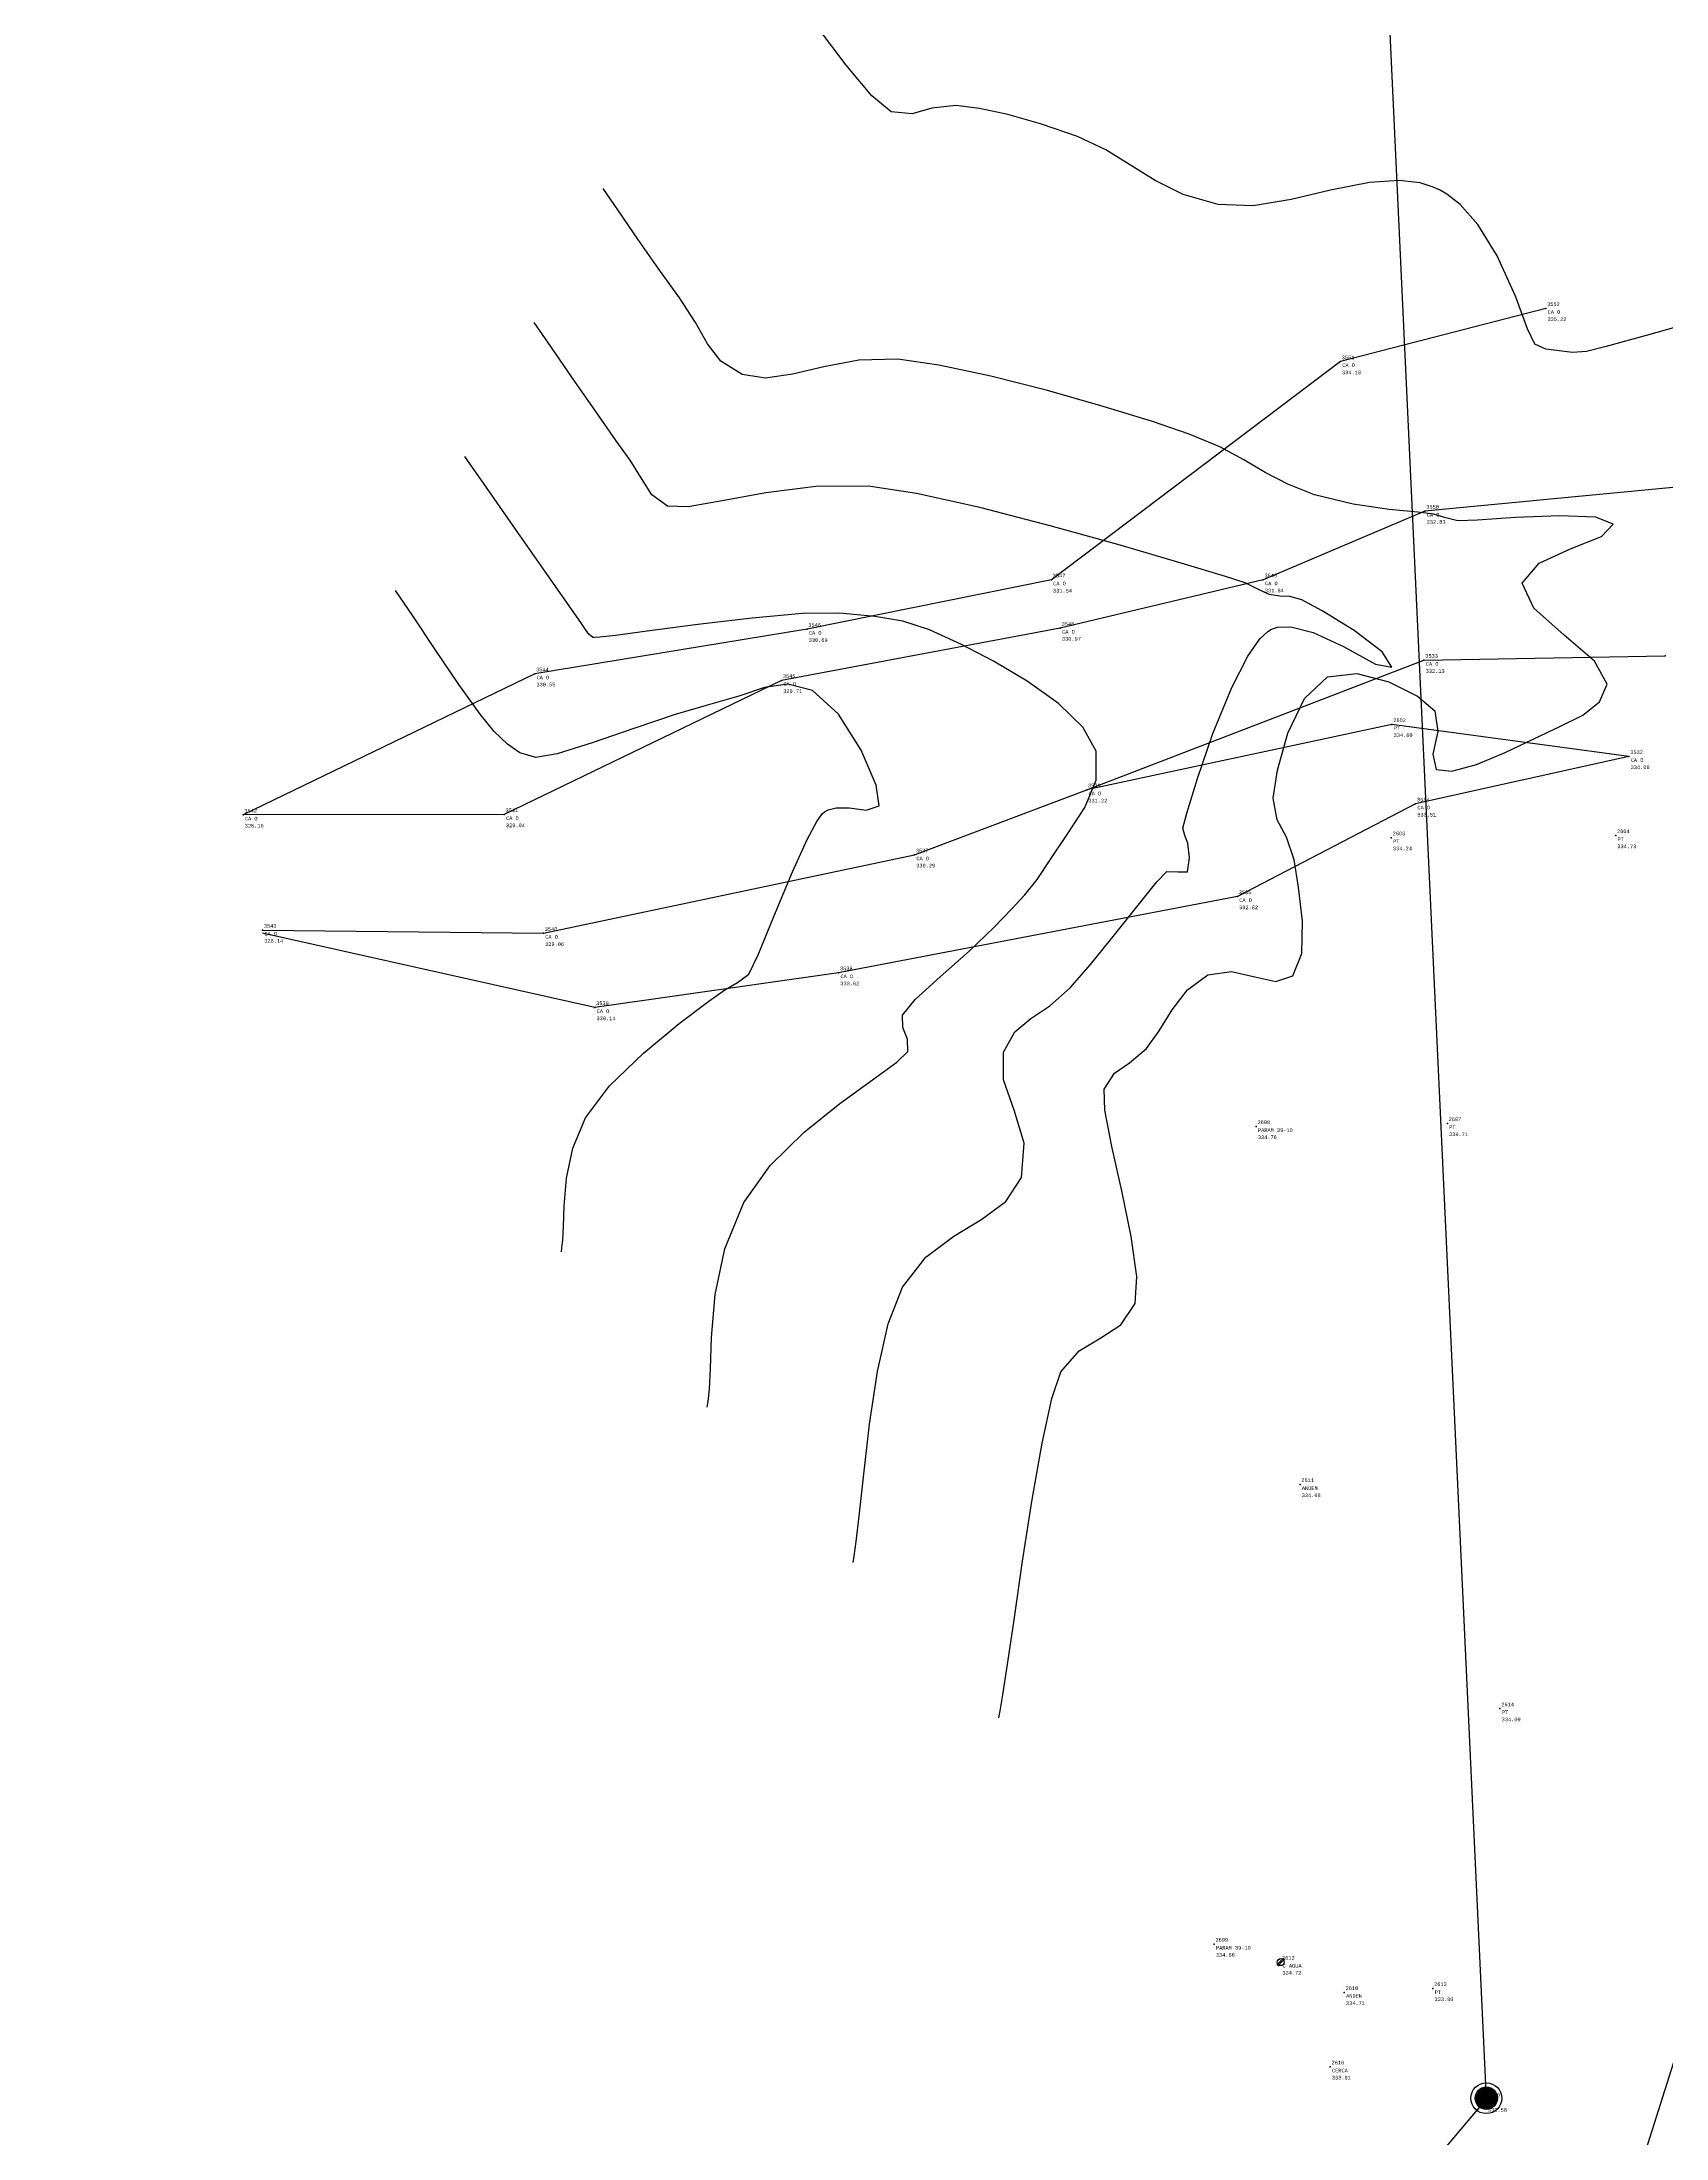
# Model space of a CAD drawing. Header units: metres. Extents: x 5050628 to 5051715, y 2427226 to 2427693.
# Drawn here: x 5051381.47 to 5051403.72, y 2427535.67 to 2427564.39 of the extents above; entities that cross this region are included whole.
import ezdxf
from ezdxf.enums import TextEntityAlignment as Align

# ---------------------------------------------------------------- set-up
doc = ezdxf.new("R2010")
doc.units = ezdxf.units.M
for name, color, linetype in [('2', 7, 'Continuous'), ('C-TOPO-MINR-N', 11, 'Continuous'), ('Caño', 160, 'Continuous'), ('CONTADOR AGUA', 255, 'Continuous'), ('CVL_PUNTO', 2, 'Continuous'), ('CVL_PUNTO_COR', 2, 'Continuous'), ('CVL_PUNTO_NUM', 2, 'Continuous'), ('POSTE', 2, 'Continuous'), ('Red Baja Tension', 30, 'Continuous'), ('Vía', 40, 'Continuous')]:
    doc.layers.add(name, color=color, linetype=linetype)
doc.layers.add('Poste Baja tension', color=30, linetype='Continuous', lineweight=100)
doc.styles.add('MONOTXT4', font='monotxt4.shx')

# ---------------------------------------------------------------- blocks, each defined once
blk = doc.blocks.new('POSTE')
at = {"layer": 'POSTE'}
h = blk.add_hatch(color=30, dxfattribs=at)
edge = h.paths.add_edge_path()
edge.add_arc((992.96, 972.38), 0.558, 0, 360)
at = {"layer": 'POSTE', "color": 30}
for radius in [0.768, 0.558]:
    blk.add_circle((992.96, 972.38, 192.94), radius, dxfattribs=at)
blk = doc.blocks.new('A$Cd4a49434')
at = {"layer": 'POSTE', "xscale": 0.6787685145199105, "yscale": 0.6787685145199105, "zscale": 0.6787685145199105, "rotation": 349.84833}
blk.add_blockref('POSTE', (-779.251, -530.372, 158.248), dxfattribs=at)
blk = doc.blocks.new('CONT')
for p, q in [((-0.018, 0.018), (-0.141, -0.106)), ((-0.018, 0.018), (0.106, 0.141)), ((0.018, -0.018), (0.141, 0.106)), ((0.018, -0.018), (-0.106, -0.141))]:
    blk.add_line(p, q)
blk.add_circle((0, 0), 0.125)
blk = doc.blocks.new('A$Cf7b1f20d')
at = {"layer": '2', "xscale": 2, "yscale": 2, "zscale": 2}
blk.add_blockref('CONT', (0.28, 0.28), dxfattribs=at)

msp = doc.modelspace()

# ---------------------------------------------------------------- linework, layer by layer
at = {"layer": 'C-TOPO-MINR-N', "color": 32, "linetype": 'Continuous', "lineweight": -3}
for points in [[(5051404.148, 2427560.566, 335.966), (5051403.451, 2427560.369, 335.966), (5051402.902, 2427560.218, 335.966), (5051402.635, 2427560.152, 335.966), (5051402.441, 2427560.14, 335.966), (5051402.258, 2427560.16, 335.966), (5051402.079, 2427560.183, 335.966), (5051401.927, 2427560.253, 335.966), (5051401.828, 2427560.464, 335.966), (5051401.66, 2427560.91, 335.966), (5051401.411, 2427561.461, 335.966), (5051401.145, 2427561.892, 335.966), (5051400.903, 2427562.166, 335.966), (5051400.719, 2427562.31, 335.966), (5051400.621, 2427562.367, 335.966), (5051400.535, 2427562.406, 335.966), (5051400.356, 2427562.462, 335.966), (5051400.069, 2427562.495, 335.966), (5051399.662, 2427562.468, 335.966), (5051399.129, 2427562.362, 335.966), (5051398.59, 2427562.235, 335.966), (5051398.07, 2427562.148, 335.966), (5051397.59, 2427562.164, 335.966), (5051397.111, 2427562.304, 335.966), (5051396.727, 2427562.493, 335.966), (5051396.389, 2427562.707, 335.966), (5051396.05, 2427562.917, 335.966), (5051395.662, 2427563.098, 335.966), (5051395.156, 2427563.271, 335.966), (5051394.707, 2427563.399, 335.966), (5051394.32, 2427563.483, 335.966), (5051393.996, 2427563.525, 335.966), (5051393.664, 2427563.486, 335.966), (5051393.395, 2427563.407, 335.966), (5051393.107, 2427563.438, 335.966), (5051392.845, 2427563.657, 335.966), (5051392.492, 2427564.076, 335.966), (5051392.114, 2427564.576, 335.966)], [(5051394.585, 2427541.426, 333.966), (5051394.601, 2427541.522, 333.966), (5051394.637, 2427541.741, 333.966), (5051394.697, 2427542.131, 333.966), (5051394.787, 2427542.738, 333.966), (5051394.91, 2427543.575, 333.966), (5051395.042, 2427544.42, 333.966), (5051395.177, 2427545.191, 333.966), (5051395.309, 2427545.802, 333.966), (5051395.434, 2427546.169, 333.966), (5051395.685, 2427546.458, 333.966), (5051395.979, 2427546.636, 333.966), (5051396.254, 2427546.813, 333.966), (5051396.45, 2427547.103, 333.966), (5051396.474, 2427547.477, 333.966), (5051396.398, 2427548.025, 333.966), (5051396.268, 2427548.651, 333.966), (5051396.131, 2427549.259, 333.966), (5051396.035, 2427549.754, 333.966), (5051396.027, 2427550.041, 333.966), (5051396.169, 2427550.261, 333.966), (5051396.372, 2427550.405, 333.966), (5051396.608, 2427550.599, 333.966), (5051396.781, 2427550.84, 333.966), (5051396.958, 2427551.129, 333.966), (5051397.169, 2427551.406, 333.966), (5051397.445, 2427551.611, 333.966), (5051397.769, 2427551.656, 333.966), (5051398.089, 2427551.582, 333.966), (5051398.379, 2427551.519, 333.966), (5051398.612, 2427551.597, 333.966), (5051398.734, 2427551.9, 333.966), (5051398.742, 2427552.344, 333.966), (5051398.689, 2427552.812, 333.966), (5051398.629, 2427553.187, 333.966), (5051398.523, 2427553.494, 333.966), (5051398.395, 2427553.733, 333.966), (5051398.341, 2427554.029, 333.966), (5051398.399, 2427554.415, 333.966), (5051398.544, 2427554.92, 333.966), (5051398.773, 2427555.395, 333.966), (5051399.084, 2427555.692, 333.966), (5051399.486, 2427555.741, 333.966), (5051399.928, 2427555.626, 333.966), (5051400.317, 2427555.428, 333.966), (5051400.555, 2427555.228, 333.966), (5051400.599, 2427554.943, 333.966), (5051400.53, 2427554.635, 333.966), (5051400.574, 2427554.422, 333.966), (5051400.788, 2427554.4, 333.966), (5051401.125, 2427554.492, 333.966), (5051401.521, 2427554.655, 333.966), (5051401.912, 2427554.843, 333.966), (5051402.269, 2427555.012, 333.966), (5051402.582, 2427555.169, 333.966), (5051402.811, 2427555.349, 333.966), (5051402.918, 2427555.591, 333.966), (5051402.745, 2427555.906, 333.966), (5051402.328, 2427556.264, 333.966), (5051401.913, 2427556.632, 333.966), (5051401.752, 2427556.977, 333.966), (5051401.984, 2427557.251, 333.966), (5051402.425, 2427557.451, 333.966), (5051402.841, 2427557.616, 333.966), (5051402.998, 2427557.784, 333.966), (5051402.764, 2427557.88, 333.966), (5051402.262, 2427557.9, 333.966), (5051401.663, 2427557.875, 333.966), (5051401.142, 2427557.841, 333.966), (5051400.87, 2427557.832, 333.966), (5051400.706, 2427557.874, 333.966), (5051400.542, 2427557.924, 333.966), (5051400.322, 2427557.948, 333.966), (5051399.93, 2427557.987, 333.966), (5051399.436, 2427558.06, 333.966), (5051398.909, 2427558.189, 333.966), (5051398.541, 2427558.332, 333.966), (5051398.234, 2427558.493, 333.966), (5051397.939, 2427558.666, 333.966), (5051397.609, 2427558.844, 333.966), (5051397.193, 2427559.02, 333.966), (5051396.688, 2427559.192, 333.966), (5051396.013, 2427559.399, 333.966), (5051395.249, 2427559.615, 333.966), (5051394.473, 2427559.812, 333.966), (5051393.763, 2427559.965, 333.966), (5051393.198, 2427560.045, 333.966), (5051392.665, 2427560.031, 333.966), (5051392.185, 2427559.943, 333.966), (5051391.759, 2427559.841, 333.966), (5051391.387, 2427559.785, 333.966), (5051391.066, 2427559.835, 333.966), (5051390.777, 2427560.018, 333.966), (5051390.591, 2427560.258, 333.966), (5051390.429, 2427560.55, 333.966), (5051390.211, 2427560.889, 333.966), (5051389.927, 2427561.279, 333.966), (5051389.639, 2427561.693, 333.966), (5051389.375, 2427562.079, 333.966), (5051389.164, 2427562.385, 333.966)], [(5051392.587, 2427543.556, 332.966), (5051392.602, 2427543.644, 332.966), (5051392.63, 2427543.843, 332.966), (5051392.672, 2427544.192, 332.966), (5051392.729, 2427544.725, 332.966), (5051392.813, 2427545.451, 332.966), (5051392.921, 2427546.175, 332.966), (5051393.067, 2427546.825, 332.966), (5051393.263, 2427547.33, 332.966), (5051393.583, 2427547.738, 332.966), (5051393.965, 2427548.026, 332.966), (5051394.35, 2427548.26, 332.966), (5051394.679, 2427548.505, 332.966), (5051394.894, 2427548.83, 332.966), (5051394.929, 2427549.303, 332.966), (5051394.794, 2427549.753, 332.966), (5051394.648, 2427550.171, 332.966), (5051394.646, 2427550.55, 332.966), (5051394.804, 2427550.829, 332.966), (5051395.022, 2427551.013, 332.966), (5051395.281, 2427551.185, 332.966), (5051395.563, 2427551.43, 332.966), (5051395.839, 2427551.751, 332.966), (5051396.168, 2427552.158, 332.966), (5051396.491, 2427552.566, 332.966), (5051396.749, 2427552.884, 332.966), (5051396.883, 2427553.027, 332.966), (5051397.039, 2427553.02, 332.966), (5051397.169, 2427553.023, 332.966), (5051397.196, 2427553.215, 332.966), (5051397.173, 2427553.412, 332.966), (5051397.133, 2427553.517, 332.966), (5051397.103, 2427553.619, 332.966), (5051397.158, 2427553.825, 332.966), (5051397.304, 2427554.3, 332.966), (5051397.517, 2427554.916, 332.966), (5051397.774, 2427555.547, 332.966), (5051397.994, 2427555.977, 332.966), (5051398.16, 2427556.213, 332.966), (5051398.268, 2427556.314, 332.966), (5051398.321, 2427556.345, 332.966), (5051398.403, 2427556.372, 332.966), (5051398.585, 2427556.38, 332.966), (5051398.889, 2427556.303, 332.966), (5051399.305, 2427556.107, 332.966), (5051399.745, 2427555.866, 332.966), (5051399.967, 2427555.826, 332.966), (5051399.837, 2427556.034, 332.966), (5051399.451, 2427556.326, 332.966), (5051399.014, 2427556.598, 332.966), (5051398.733, 2427556.75, 332.966), (5051398.572, 2427556.792, 332.966), (5051398.431, 2427556.799, 332.966), (5051398.287, 2427556.823, 332.966), (5051398.123, 2427556.9, 332.966), (5051397.959, 2427556.982, 332.966), (5051397.689, 2427557.068, 332.966), (5051397.081, 2427557.252, 332.966), (5051396.244, 2427557.497, 332.966), (5051395.288, 2427557.763, 332.966), (5051394.322, 2427558.012, 332.966), (5051393.456, 2427558.206, 332.966), (5051392.798, 2427558.306, 332.966), (5051392.077, 2427558.301, 332.966), (5051391.393, 2427558.214, 332.966), (5051390.794, 2427558.103, 332.966), (5051390.329, 2427558.024, 332.966), (5051390.046, 2427558.034, 332.966), (5051389.832, 2427558.187, 332.966), (5051389.699, 2427558.399, 332.966), (5051389.535, 2427558.663, 332.966), (5051389.343, 2427558.929, 332.966), (5051389.061, 2427559.33, 332.966), (5051388.744, 2427559.787, 332.966), (5051388.445, 2427560.22, 332.966), (5051388.216, 2427560.549, 332.966)], [(5051390.589, 2427545.686, 331.966), (5051390.601, 2427545.763, 331.966), (5051390.618, 2427545.931, 331.966), (5051390.632, 2427546.214, 331.966), (5051390.648, 2427546.639, 331.966), (5051390.697, 2427547.229, 331.966), (5051390.828, 2427547.855, 331.966), (5051391.091, 2427548.491, 331.966), (5051391.453, 2427548.996, 331.966), (5051391.915, 2427549.452, 331.966), (5051392.406, 2427549.847, 331.966), (5051392.854, 2427550.171, 331.966), (5051393.188, 2427550.411, 331.966), (5051393.338, 2427550.557, 331.966), (5051393.334, 2427550.728, 331.966), (5051393.27, 2427550.886, 331.966), (5051393.265, 2427551.058, 331.966), (5051393.437, 2427551.271, 331.966), (5051393.778, 2427551.582, 331.966), (5051394.177, 2427551.933, 331.966), (5051394.518, 2427552.261, 331.966), (5051394.755, 2427552.51, 331.966), (5051394.94, 2427552.707, 331.966), (5051395.108, 2427552.916, 331.966), (5051395.294, 2427553.2, 331.966), (5051395.528, 2427553.546, 331.966), (5051395.762, 2427553.902, 331.966), (5051395.917, 2427554.276, 331.966), (5051395.916, 2427554.673, 331.966), (5051395.735, 2427555.003, 331.966), (5051395.401, 2427555.328, 331.966), (5051394.973, 2427555.634, 331.966), (5051394.511, 2427555.908, 331.966), (5051394.074, 2427556.136, 331.966), (5051393.635, 2427556.336, 331.966), (5051393.267, 2427556.454, 331.966), (5051392.884, 2427556.521, 331.966), (5051392.399, 2427556.566, 331.966), (5051391.893, 2427556.559, 331.966), (5051391.206, 2427556.498, 331.966), (5051390.458, 2427556.409, 331.966), (5051389.766, 2427556.318, 331.966), (5051389.333, 2427556.26, 331.966), (5051389.118, 2427556.235, 331.966), (5051389.041, 2427556.231, 331.966), (5051389.025, 2427556.232, 331.966), (5051389.004, 2427556.244, 331.966), (5051388.967, 2427556.276, 331.966), (5051388.92, 2427556.342, 331.966), (5051388.859, 2427556.437, 331.966), (5051388.706, 2427556.654, 331.966), (5051388.377, 2427557.125, 331.966), (5051387.964, 2427557.715, 331.966), (5051387.563, 2427558.289, 331.966), (5051387.267, 2427558.713, 331.966)], [(5051388.591, 2427547.815, 330.966), (5051388.599, 2427547.866, 330.966), (5051388.61, 2427547.976, 330.966), (5051388.619, 2427548.161, 330.966), (5051388.629, 2427548.44, 330.966), (5051388.662, 2427548.825, 330.966), (5051388.747, 2427549.235, 330.966), (5051388.92, 2427549.651, 330.966), (5051389.25, 2427550.088, 330.966), (5051389.715, 2427550.536, 330.966), (5051390.206, 2427550.941, 330.966), (5051390.613, 2427551.249, 330.966), (5051390.828, 2427551.406, 330.966), (5051391.003, 2427551.505, 330.966), (5051391.157, 2427551.618, 330.966), (5051391.285, 2427551.882, 330.966), (5051391.501, 2427552.407, 330.966), (5051391.758, 2427553.022, 330.966), (5051391.959, 2427553.465, 330.966), (5051392.091, 2427553.711, 330.966), (5051392.163, 2427553.814, 330.966), (5051392.194, 2427553.842, 330.966), (5051392.244, 2427553.871, 330.966), (5051392.355, 2427553.9, 330.966), (5051392.536, 2427553.897, 330.966), (5051392.765, 2427553.868, 330.966), (5051392.944, 2427553.924, 330.966), (5051392.903, 2427554.207, 330.966), (5051392.696, 2427554.689, 330.966), (5051392.385, 2427555.183, 330.966), (5051392.03, 2427555.506, 330.966), (5051391.694, 2427555.593, 330.966), (5051391.373, 2427555.546, 330.966), (5051391.024, 2427555.43, 330.966), (5051390.606, 2427555.309, 330.966), (5051390.148, 2427555.178, 330.966), (5051389.584, 2427554.986, 330.966), (5051389.012, 2427554.787, 330.966), (5051388.532, 2427554.636, 330.966), (5051388.242, 2427554.588, 330.966), (5051388.021, 2427554.651, 330.966), (5051387.853, 2427554.771, 330.966), (5051387.67, 2427554.946, 330.966), (5051387.476, 2427555.183, 330.966), (5051387.188, 2427555.589, 330.966), (5051386.862, 2427556.07, 330.966), (5051386.554, 2427556.531, 330.966), (5051386.319, 2427556.877, 330.966)]]:
    msp.add_polyline3d(points, dxfattribs=at)
at = {"layer": 'Caño'}
for points in [[(5051402.077, 2427560.743, 335.682), (5051399.263, 2427560.013, 334.563), (5051395.303, 2427557.022, 332.004), (5051391.956, 2427556.345, 331.16), (5051388.226, 2427555.735, 331.018), (5051384.23, 2427553.8, 328.622)], [(5051404.776, 2427558.377, 333.71), (5051400.421, 2427557.965, 333.296), (5051398.205, 2427557.024, 332.308), (5051395.426, 2427556.361, 331.432), (5051391.607, 2427555.645, 330.173), (5051387.808, 2427553.806, 329.506), (5051384.23, 2427553.8, 328.622)], [(5051384.497, 2427552.222, 328.605), (5051388.345, 2427552.179, 329.527), (5051393.429, 2427553.254, 330.752), (5051395.787, 2427554.145, 331.684), (5051400.408, 2427555.921, 332.597), (5051403.713, 2427555.982, 333.952)], [(5051403.216, 2427554.602, 334.525), (5051399.969, 2427555.042, 335.063), (5051395.787, 2427554.145, 331.684)], [(5051403.216, 2427554.602, 334.525), (5051400.293, 2427553.952, 333.981), (5051397.852, 2427552.682, 333.283), (5051392.389, 2427551.639, 331.088), (5051389.049, 2427551.161, 330.604), (5051384.497, 2427552.179, 329.527)]]:
    msp.add_polyline3d(points, dxfattribs=at)
at = {"layer": 'CVL_PUNTO', "color": 4}
for p in [(5051402.077, 2427560.743, 335.682), (5051402.077, 2427560.743, 335.682), (5051399.263, 2427560.013, 334.563), (5051399.263, 2427560.013, 334.563), (5051400.421, 2427557.965, 333.296), (5051400.421, 2427557.965, 333.296), (5051395.303, 2427557.022, 332.004), (5051395.303, 2427557.022, 332.004), (5051398.205, 2427557.024, 332.308), (5051398.205, 2427557.024, 332.308), (5051391.956, 2427556.345, 331.16), (5051391.956, 2427556.345, 331.16), (5051395.426, 2427556.361, 331.432), (5051395.426, 2427556.361, 331.432), (5051400.408, 2427555.921, 332.597), (5051400.408, 2427555.921, 332.597), (5051403.713, 2427555.982, 333.952), (5051403.713, 2427555.982, 333.952), (5051388.226, 2427555.735, 331.018), (5051388.226, 2427555.735, 331.018), (5051391.607, 2427555.645, 330.173), (5051391.607, 2427555.645, 330.173), (5051399.969, 2427555.042, 335.063), (5051399.969, 2427555.042, 335.063), (5051403.216, 2427554.602, 334.525), (5051403.216, 2427554.602, 334.525), (5051395.787, 2427554.145, 331.684), (5051395.787, 2427554.145, 331.684), (5051400.293, 2427553.952, 333.981), (5051400.293, 2427553.952, 333.981), (5051384.23, 2427553.8, 328.622), (5051384.23, 2427553.8, 328.622), (5051387.808, 2427553.806, 329.506), (5051387.808, 2427553.806, 329.506), (5051399.96, 2427553.489, 334.703), (5051399.96, 2427553.489, 334.703), (5051403.034, 2427553.518, 335.193), (5051403.034, 2427553.518, 335.193), (5051393.429, 2427553.254, 330.752), (5051393.429, 2427553.254, 330.752), (5051397.852, 2427552.682, 333.283), (5051397.852, 2427552.682, 333.283), (5051384.497, 2427552.222, 328.605), (5051384.497, 2427552.222, 328.605), (5051388.345, 2427552.179, 329.527), (5051388.345, 2427552.179, 329.527), (5051392.389, 2427551.639, 331.088), (5051392.389, 2427551.639, 331.088), (5051389.049, 2427551.161, 330.604), (5051389.049, 2427551.161, 330.604), (5051398.109, 2427549.531, 335.231), (5051398.109, 2427549.531, 335.231), (5051400.728, 2427549.573, 335.18), (5051400.728, 2427549.573, 335.18), (5051398.71, 2427544.625, 335.15), (5051398.71, 2427544.625, 335.15), (5051401.449, 2427541.553, 334.463), (5051401.449, 2427541.553, 334.463), (5051397.534, 2427538.326, 335.13), (5051397.534, 2427538.326, 335.13), (5051398.446, 2427538.08, 335.182), (5051398.446, 2427538.08, 335.182), (5051399.316, 2427537.665, 335.174), (5051399.316, 2427537.665, 335.174), (5051400.529, 2427537.719, 334.264), (5051400.529, 2427537.719, 334.264), (5051399.124, 2427536.644, 334.379), (5051399.124, 2427536.644, 334.379), (5051401.262, 2427536.202, 334.046), (5051401.262, 2427536.202, 334.046)]:
    msp.add_point(p, dxfattribs=at)
at = {"layer": 'Red Baja Tension', "elevation": 323.355, "flags": 128}
msp.add_lwpolyline([(5051214.525, 2427564.231), (5051241.659, 2427548.434), (5051301.685, 2427534.931), (5051357.163, 2427520.468), (5051376.182, 2427506.523), (5051401.262, 2427536.202), (5051398.111, 2427603.967), (5051428.819, 2427622.067), (5051444.74, 2427634.543), (5051467.573, 2427655.58)], dxfattribs=at)
at = {"layer": 'Vía'}
msp.add_polyline3d([(5051341.103, 2427525.134, 328.497), (5051348.794, 2427521.475, 329.127), (5051354.622, 2427519.051, 329.555), (5051361.929, 2427515.901, 329.824), (5051368.487, 2427513.54, 330.211), (5051374.571, 2427512.928, 330.502), (5051380.823, 2427514.087, 330.921), (5051387.426, 2427516.727, 331.43), (5051393.169, 2427520.492, 331.935), (5051398.839, 2427524.898, 332.449), (5051402.058, 2427531.113, 333.197), (5051404.26, 2427538.064, 333.902), (5051405.892, 2427547.694, 334.635), (5051406.671, 2427553.627, 334.982), (5051406.375, 2427561.615, 335.451), (5051402.984, 2427570.017, 336.108), (5051399.371, 2427577.101, 336.654), (5051397.448, 2427584.199, 336.945)], dxfattribs=at)

# ---------------------------------------------------------------- block references
at = {"layer": 'CONTADOR AGUA', "xscale": 0.1909267939007097, "yscale": 0.1909267939007097, "zscale": 0.1909267939007097, "rotation": 359.587882972625}
msp.add_blockref('A$Cf7b1f20d', (5051398.392, 2427538.026, 335.182), dxfattribs=at)
at = {"layer": 'Poste Baja tension', "xscale": 0.4053535161564476, "yscale": 0.4053535161564476, "zscale": 0.4053535161564476, "rotation": 359.587882972625}
msp.add_blockref('A$Cd4a49434', (5051401.05, 2427536.004, 218.026), dxfattribs=at)

# ---------------------------------------------------------------- texts
at = {"layer": 'CVL_PUNTO_COR', "color": 4, "style": 'MONOTXT4'}
for s, p in [('335.22', (5051402.1, 2427560.62, 335.682)), ('334.10', (5051399.286, 2427559.89, 334.563)), ('332.83', (5051400.444, 2427557.842, 333.296)), ('331.54', (5051395.326, 2427556.899, 332.004)), ('331.84', (5051398.228, 2427556.901, 332.308)), ('330.69', (5051391.979, 2427556.222, 331.16)), ('330.97', (5051395.449, 2427556.238, 331.432)), ('330.55', (5051388.249, 2427555.612, 331.018)), ('332.13', (5051400.431, 2427555.798, 332.597)), ('329.71', (5051391.63, 2427555.522, 330.173)), ('334.60', (5051399.992, 2427554.919, 335.063)), ('334.06', (5051403.239, 2427554.479, 334.525)), ('331.22', (5051395.81, 2427554.022, 331.684)), ('328.16', (5051384.253, 2427553.677, 328.622)), ('329.04', (5051387.831, 2427553.683, 329.506)), ('333.51', (5051400.316, 2427553.829, 333.981)), ('334.24', (5051399.983, 2427553.366, 334.703)), ('334.73', (5051403.057, 2427553.395, 335.193)), ('330.29', (5051393.452, 2427553.131, 330.752)), ('332.82', (5051397.875, 2427552.559, 333.283)), ('328.14', (5051384.52, 2427552.099, 328.605)), ('329.06', (5051388.368, 2427552.056, 329.527)), ('330.62', (5051392.412, 2427551.516, 331.088)), ('330.14', (5051389.072, 2427551.038, 330.604)), ('334.76', (5051398.132, 2427549.408, 335.231)), ('334.71', (5051400.751, 2427549.45, 335.18)), ('334.68', (5051398.733, 2427544.502, 335.15)), ('334.00', (5051401.472, 2427541.43, 334.463)), ('334.66', (5051397.557, 2427538.203, 335.13)), ('334.72', (5051398.469, 2427537.957, 335.182)), ('334.71', (5051399.339, 2427537.542, 335.174)), ('333.80', (5051400.552, 2427537.596, 334.264)), ('333.91', (5051399.147, 2427536.521, 334.379)), ('333.58', (5051401.285, 2427536.079, 334.046))]:
    msp.add_text(s, height=0.05, dxfattribs=at).set_placement(p, align=Align.TOP_LEFT)
at = {"layer": 'CVL_PUNTO_NUM', "color": 4, "style": 'MONOTXT4'}
for s, p in [('3552', (5051402.095, 2427560.761, 335.682)), ('3551', (5051399.281, 2427560.031, 334.563)), ('3550', (5051400.439, 2427557.983, 333.296)), ('3547', (5051395.321, 2427557.04, 332.004)), ('3549', (5051398.223, 2427557.042, 332.308)), ('3546', (5051391.974, 2427556.363, 331.16)), ('3548', (5051395.444, 2427556.379, 331.432)), ('3533', (5051400.426, 2427555.939, 332.597)), ('3544', (5051388.244, 2427555.753, 331.018)), ('3545', (5051391.625, 2427555.663, 330.173)), ('2602', (5051399.987, 2427555.06, 335.063)), ('3532', (5051403.234, 2427554.62, 334.525)), ('3536', (5051395.805, 2427554.163, 331.684)), ('3542', (5051384.248, 2427553.818, 328.622)), ('3541', (5051387.826, 2427553.824, 329.506)), ('3534', (5051400.311, 2427553.97, 333.981)), ('2604', (5051403.052, 2427553.536, 335.193)), ('3537', (5051393.447, 2427553.272, 330.752)), ('2603', (5051399.978, 2427553.507, 334.703)), ('3535', (5051397.87, 2427552.7, 333.283)), ('3543', (5051384.515, 2427552.24, 328.605)), ('3540', (5051388.363, 2427552.197, 329.527)), ('3538', (5051392.407, 2427551.657, 331.088)), ('3539', (5051389.067, 2427551.179, 330.604)), ('2608', (5051398.127, 2427549.549, 335.231)), ('2607', (5051400.746, 2427549.591, 335.18)), ('2611', (5051398.728, 2427544.643, 335.15)), ('2614', (5051401.467, 2427541.571, 334.463)), ('2609', (5051397.552, 2427538.344, 335.13)), ('2612', (5051398.464, 2427538.098, 335.182)), ('2613', (5051400.547, 2427537.737, 334.264)), ('2610', (5051399.334, 2427537.683, 335.174)), ('2616', (5051399.142, 2427536.662, 334.379)), ('2615', (5051401.28, 2427536.22, 334.046))]:
    msp.add_text(s, height=0.05, dxfattribs=at).set_placement(p, align=Align.BOTTOM_LEFT)
for s, p in [('CA O', (5051402.102, 2427560.718, 335.682)), ('CA O', (5051399.288, 2427559.988, 334.563)), ('CA O', (5051400.446, 2427557.94, 333.296)), ('CA O', (5051395.328, 2427556.997, 332.004)), ('CA O', (5051398.23, 2427556.999, 332.308)), ('CA O', (5051391.981, 2427556.32, 331.16)), ('CA O', (5051395.451, 2427556.336, 331.432)), ('CA O', (5051400.433, 2427555.896, 332.597)), ('CA O', (5051388.251, 2427555.71, 331.018)), ('CA O', (5051391.632, 2427555.62, 330.173)), ('PT', (5051399.994, 2427555.017, 335.063)), ('CA O', (5051403.241, 2427554.577, 334.525)), ('CA O', (5051395.812, 2427554.12, 331.684)), ('CA O', (5051400.318, 2427553.927, 333.981)), ('CA O', (5051384.255, 2427553.775, 328.622)), ('CA O', (5051387.833, 2427553.781, 329.506)), ('PT', (5051399.985, 2427553.464, 334.703)), ('PT', (5051403.059, 2427553.493, 335.193)), ('CA O', (5051393.454, 2427553.229, 330.752)), ('CA O', (5051397.877, 2427552.657, 333.283)), ('CA O', (5051384.522, 2427552.197, 328.605)), ('CA O', (5051388.37, 2427552.154, 329.527)), ('CA O', (5051392.414, 2427551.614, 331.088)), ('CA O', (5051389.074, 2427551.136, 330.604)), ('PARAM 39-10', (5051398.134, 2427549.506, 335.231)), ('PT', (5051400.753, 2427549.548, 335.18)), ('ANDEN', (5051398.735, 2427544.6, 335.15)), ('PT', (5051401.474, 2427541.528, 334.463)), ('PARAM 39-10', (5051397.559, 2427538.301, 335.13)), ('C AGUA', (5051398.471, 2427538.055, 335.182)), ('ANDEN', (5051399.341, 2427537.64, 335.174)), ('PT', (5051400.554, 2427537.694, 334.264)), ('CERCA', (5051399.149, 2427536.619, 334.379)), ('PBT', (5051401.287, 2427536.177, 334.046))]:
    msp.add_text(s, height=0.05, dxfattribs=at).set_placement(p, align=Align.TOP_LEFT)

doc.saveas('drawing.dxf')
